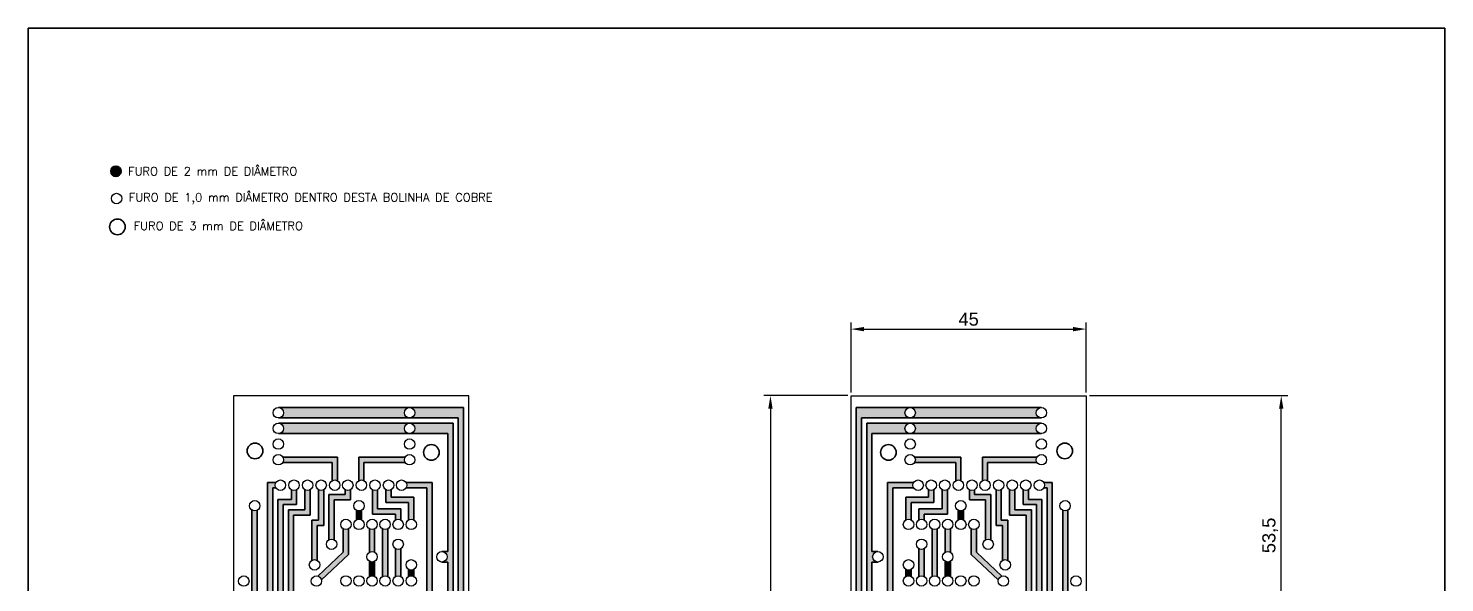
# Model space of a CAD drawing. Header units: millimetres. Extents: x -2849 to 258, y -823 to -139.
# Drawn here: x -13.1 to 257.9, y -245 to -138.9 of the extents above; entities that cross this region are included whole.
import ezdxf

# ---------------------------------------------------------------- set-up
doc = ezdxf.new("R2010")
doc.units = ezdxf.units.MM
doc.styles.add('200-R060', font='romans.shx', dxfattribs={"height": 30})
doc.styles.get("Standard").update_dxf_attribs({"font": 'arial.ttf'})
doc.dimstyles.new('ISO-25', dxfattribs={"dimtxt": 2.5, "dimasz": 2.5, "dimexe": 1.25, "dimexo": 0.625, "dimtad": 1, "dimtxsty": 'Standard', "dimcen": 2.5, "dimadec": 0, "dimazin": 0, "dimtfac": 1, "dimtmove": 0, "dimatfit": 3, "dimfxl": 1, "dimarcsym": 0})

# ---------------------------------------------------------------- blocks, each defined once
blk = doc.blocks.new('*D35')
at = {"color": 0, "lineweight": -2, "transparency": 16777216}
for p, q in [((143.71, -209.24), (127.66, -209.24)), ((128.91, -211.74), (128.91, -386.74)), ((143.71, -389.24), (127.66, -389.24))]:
    blk.add_line(p, q, dxfattribs=at)
at = {"color": 0, "lineweight": 30, "transparency": 16777216}
for points in [[(128.49, -211.74), (129.32, -211.74), (128.91, -209.24)], [(128.49, -386.74), (129.32, -386.74), (128.91, -389.24)]]:
    blk.add_solid(points, dxfattribs=at)
at = {"layer": 'Defpoints', "color": 0, "lineweight": 30}
for p in [(144.33, -209.24), (128.91, -389.24), (144.33, -389.24)]:
    blk.add_point(p, dxfattribs=at)
at = {"color": 0, "lineweight": 30, "transparency": 16777216, "insert": (127.01, -299.24), "char_height": 2.5, "attachment_point": 5, "rotation": 90}
blk.add_mtext('180', dxfattribs=at)
blk = doc.blocks.new('*D37')
at = {"color": 0, "lineweight": -2, "transparency": 16777216}
for p, q in [((189.96, -209.24), (227.9, -209.24)), ((226.65, -260.24), (226.65, -211.74)), ((189.96, -262.74), (227.9, -262.74))]:
    blk.add_line(p, q, dxfattribs=at)
at = {"color": 0, "lineweight": 30, "transparency": 16777216}
for points in [[(226.23, -211.74), (227.07, -211.74), (226.65, -209.24)], [(226.23, -260.24), (227.07, -260.24), (226.65, -262.74)]]:
    blk.add_solid(points, dxfattribs=at)
at = {"layer": 'Defpoints', "color": 0, "lineweight": 30}
for p in [(189.33, -209.24), (226.65, -209.24), (189.33, -262.74)]:
    blk.add_point(p, dxfattribs=at)
at = {"color": 0, "lineweight": 30, "transparency": 16777216, "insert": (224.52, -235.99), "char_height": 2.5, "attachment_point": 5, "rotation": 90}
blk.add_mtext('53,5', dxfattribs=at)
blk = doc.blocks.new('*D38')
at = {"color": 0, "lineweight": -2, "transparency": 16777216}
for p, q in [((144.33, -208.62), (144.33, -195.25)), ((146.83, -196.5), (186.83, -196.5)), ((189.33, -208.62), (189.33, -195.25))]:
    blk.add_line(p, q, dxfattribs=at)
at = {"color": 0, "lineweight": 30, "transparency": 16777216}
for points in [[(146.83, -196.09), (146.83, -196.92), (144.33, -196.5)], [(186.83, -196.09), (186.83, -196.92), (189.33, -196.5)]]:
    blk.add_solid(points, dxfattribs=at)
at = {"layer": 'Defpoints', "color": 0, "lineweight": 30}
for p in [(189.33, -196.5), (144.33, -209.24), (189.33, -209.24)]:
    blk.add_point(p, dxfattribs=at)
at = {"color": 0, "lineweight": 30, "transparency": 16777216, "insert": (166.83, -194.61), "char_height": 2.5, "attachment_point": 5}
blk.add_mtext('45', dxfattribs=at)

msp = doc.modelspace()

# ---------------------------------------------------------------- hatches: boundary and pattern name
at = {"lineweight": 30}
for color, points in [(4, [(4.65, -166.299, 1), (2.65, -166.299, 1)]), (1, [(59.851, -211.505), (34.73, -211.505, -0.4142135), (35.73, -212.505, -0.4142136), (34.73, -213.505), (59.851, -213.505, -0.4142136), (58.851, -212.505, -0.4142136)]), (1, [(70.162, -211.505), (59.851, -211.505, -0.4142136), (60.851, -212.505, -0.4142136), (59.851, -213.505), (69.162, -213.505), (69.162, -262.741), (70.162, -262.741)]), (1, [(145.331, -211.505), (155.641, -211.505, 0.4142136), (154.641, -212.505, 0.4142136), (155.641, -213.505), (146.331, -213.505), (146.331, -262.741), (145.331, -262.741)]), (1, [(155.641, -211.505), (180.763, -211.505, 0.4142135), (179.763, -212.505, 0.4142136), (180.763, -213.505), (155.641, -213.505, 0.4142136), (156.641, -212.505, 0.4142136)]), (1, [(58.851, -215.505, -0.4142136), (59.851, -214.505), (34.73, -214.505, -0.4142135), (35.73, -215.505, -0.4142136), (34.73, -216.505), (59.851, -216.505, -0.4142136)]), (1, [(156.641, -215.505, 0.4142136), (155.641, -214.505), (180.763, -214.505, 0.4142135), (179.763, -215.505, 0.4142136), (180.763, -216.505), (155.641, -216.505, 0.4142136)]), (1, [(46.023, -221.005), (35.596, -221.005, -0.1316527), (35.73, -221.505, -0.1316527), (35.596, -222.005), (45.023, -222.005), (45.023, -225.511, -0.2679496), (46.023, -225.511)]), (1, [(58.985, -221.005), (50.123, -221.005), (50.123, -225.511, -0.2679496), (51.123, -225.511), (51.123, -222.005), (58.985, -222.005, -0.1316527), (58.851, -221.505, -0.1316527)]), (1, [(156.507, -221.005), (165.369, -221.005), (165.369, -225.511, 0.2679496), (164.369, -225.511), (164.369, -222.005), (156.507, -222.005, 0.1316527), (156.641, -221.505, 0.1316527)]), (1, [(169.469, -221.005), (179.897, -221.005, 0.1316527), (179.763, -221.505, 0.1316527), (179.897, -222.005), (170.469, -222.005), (170.469, -225.511, 0.2679496), (169.469, -225.511)]), (1, [(33.662, -226.877), (34.257, -226.877, -0.1316527), (34.123, -226.377, -0.1316527), (34.257, -225.877), (32.662, -225.877), (32.662, -257.741), (53.162, -257.741), (53.162, -262.741), (54.162, -262.741), (54.162, -256.741), (33.662, -256.741)]), (1, [(38.223, -227.243, -0.2679496), (37.223, -227.243), (37.223, -229.084), (34.662, -229.084), (34.662, -255.741), (55.162, -255.741), (55.162, -262.741), (56.162, -262.741), (56.162, -254.741), (35.662, -254.741), (35.662, -230.084), (38.223, -230.084)]), (1, [(40.823, -227.243, -0.2679496), (39.823, -227.243), (39.823, -231.084), (36.662, -231.084), (36.662, -253.741), (57.162, -253.741), (57.162, -262.741), (58.162, -262.741), (58.162, -252.741), (37.662, -252.741), (37.662, -232.084), (40.823, -232.084)]), (1, [(43.423, -227.243, -0.2679496), (42.423, -227.243), (42.423, -233.084), (41.162, -233.084), (41.162, -240.76, -0.2679496), (42.162, -240.76), (42.162, -234.084), (43.423, -234.084)]), (1, [(45.424, -229.167), (48.523, -229.167), (48.523, -227.243, -0.2679496), (47.523, -227.243), (47.523, -228.167), (44.424, -228.167), (44.424, -236.814, -0.2679496), (45.424, -236.814)]), (1, [(58.162, -230.906), (53.723, -230.906), (53.723, -227.243, -0.2679496), (52.723, -227.243), (52.723, -231.906), (57.162, -231.906), (57.162, -233.008, -0.2679496), (58.162, -233.008)]), (1, [(60.662, -228.673), (56.323, -228.673), (56.323, -227.243, -0.2679496), (55.323, -227.243), (55.323, -229.673), (59.662, -229.673), (59.662, -233.008, -0.2679496), (60.662, -233.008)]), (1, [(64.162, -225.877), (59.189, -225.877, -0.1316527), (59.323, -226.377, -0.1316527), (59.189, -226.877), (63.162, -226.877), (63.162, -250.676), (63.162, -262.741), (64.162, -262.741), (64.162, -249.949)]), (1, [(151.331, -225.877), (156.303, -225.877, 0.1316527), (156.169, -226.377, 0.1316527), (156.303, -226.877), (152.331, -226.877), (152.331, -250.676), (152.331, -262.741), (151.331, -262.741), (151.331, -249.949)]), (1, [(154.831, -228.673), (159.169, -228.673), (159.169, -227.243, 0.2679496), (160.169, -227.243), (160.169, -229.673), (155.831, -229.673), (155.831, -233.008, 0.2679496), (154.831, -233.008)]), (1, [(157.331, -230.906), (161.769, -230.906), (161.769, -227.243, 0.2679496), (162.769, -227.243), (162.769, -231.906), (158.331, -231.906), (158.331, -233.008, 0.2679496), (157.331, -233.008)]), (1, [(174.669, -227.243, 0.2679496), (175.669, -227.243), (175.669, -231.084), (178.831, -231.084), (178.831, -253.741), (158.331, -253.741), (158.331, -262.741), (157.331, -262.741), (157.331, -252.741), (177.831, -252.741), (177.831, -232.084), (174.669, -232.084)]), (1, [(177.269, -227.243, 0.2679496), (178.269, -227.243), (178.269, -229.084), (180.831, -229.084), (180.831, -255.741), (160.331, -255.741), (160.331, -262.741), (159.331, -262.741), (159.331, -254.741), (179.831, -254.741), (179.831, -230.084), (177.269, -230.084)]), (1, [(181.831, -226.877), (181.235, -226.877, 0.1316527), (181.369, -226.377, 0.1316527), (181.235, -225.877), (182.831, -225.877), (182.831, -257.741), (162.331, -257.741), (162.331, -262.741), (161.331, -262.741), (161.331, -256.741), (181.831, -256.741)]), (1, [(170.069, -229.167), (166.969, -229.167), (166.969, -227.243, 0.2679496), (167.969, -227.243), (167.969, -228.167), (171.069, -228.167), (171.069, -236.814, 0.2679496), (170.069, -236.814)]), (1, [(172.069, -227.243, 0.2679496), (173.069, -227.243), (173.069, -233.084), (174.331, -233.084), (174.331, -240.76, 0.2679496), (173.331, -240.76), (173.331, -234.084), (172.069, -234.084)]), (1, [(30.662, -231.193, -0.2684153), (29.662, -231.138), (29.662, -259.741), (51.162, -259.741), (51.162, -262.741), (52.162, -262.741), (52.162, -258.741), (30.662, -258.741)]), (1, [(50.662, -231.167, -0.2679496), (49.662, -231.167), (49.662, -233.008, -0.2679496), (50.662, -233.008)]), (1, [(184.831, -231.193, 0.2684153), (185.831, -231.138), (185.831, -259.741), (164.331, -259.741), (164.331, -262.741), (163.331, -262.741), (163.331, -258.741), (184.831, -258.741)]), (1, [(164.831, -231.167, 0.2679496), (165.831, -231.167), (165.831, -233.008, 0.2679496), (164.831, -233.008)]), (1, [(48.162, -234.74, -0.2679496), (47.162, -234.74), (47.162, -239.199), (42.3, -243.772, -0.2679496), (42.985, -244.501), (48.162, -239.631)]), (1, [(53.162, -234.74, -0.2679496), (52.162, -234.74), (52.162, -239.214, -0.2679496), (53.162, -239.214)]), (1, [(55.662, -234.74, -0.2679496), (54.662, -234.74), (54.662, -243.833, -0.2679496), (55.662, -243.833)]), (1, [(159.831, -234.74, 0.2679496), (160.831, -234.74), (160.831, -243.833, 0.2679496), (159.831, -243.833)]), (1, [(162.331, -234.74, 0.2679496), (163.331, -234.74), (163.331, -239.214, 0.2679496), (162.331, -239.214)]), (1, [(167.331, -234.74, 0.2679496), (168.331, -234.74), (168.331, -239.199), (173.193, -243.772, 0.2679496), (172.508, -244.501), (167.331, -239.631)]), (1, [(53.162, -240.946, -0.2679496), (52.162, -240.946), (52.162, -243.833, -0.2679496), (53.162, -243.833)]), (1, [(58.162, -238.547, -0.2679496), (57.162, -238.547), (57.162, -243.833, -0.2679496), (58.162, -243.833)]), (1, [(157.331, -238.547, 0.2679496), (158.331, -238.547), (158.331, -243.833, 0.2679496), (157.331, -243.833)]), (1, [(162.331, -240.946, 0.2679496), (163.331, -240.946), (163.331, -243.833, 0.2679496), (162.331, -243.833)]), (1, [(60.662, -242.493, -0.2679496), (59.662, -242.493), (59.662, -243.833, -0.2679496), (60.662, -243.833)]), (1, [(154.831, -242.493, 0.2679496), (155.831, -242.493), (155.831, -243.833, 0.2679496), (154.831, -243.833)])]:
    msp.add_hatch(color=color, dxfattribs=at).paths.add_polyline_path(points)
for points in [[(68.162, -214.505), (59.851, -214.505, -0.4142136), (60.851, -215.505, -0.4142136), (59.851, -216.505), (67.162, -216.505), (67.162, -239.08), (66.034, -239.08, -0.4142136), (67.034, -240.08, -0.4142136), (66.034, -241.08), (67.162, -241.08), (67.162, -262.741), (68.162, -262.741)], [(147.331, -214.505), (155.641, -214.505, 0.4142136), (154.641, -215.505, 0.4142136), (155.641, -216.505), (148.331, -216.505), (148.331, -239.08), (149.458, -239.08, 0.4142136), (148.458, -240.08, 0.4142136), (149.458, -241.08), (148.331, -241.08), (148.331, -262.741), (147.331, -262.741)]]:
    msp.add_hatch(color=1, dxfattribs=at).paths.add_polyline_path(points, flags=17)

# ---------------------------------------------------------------- linework, layer by layer
at = {"color": 3, "lineweight": 30}
for p, q in [((-13.113, -138.934), (-13.113, -435.705)), ((-13.113, -138.934), (257.929, -138.934)), ((257.929, -138.934), (257.929, -435.705))]:
    msp.add_line(p, q, dxfattribs=at)
at = {"color": 5}
for p, q in [((71.162, -209.241), (26.162, -209.241)), ((26.162, -209.241), (26.162, -262.741)), ((71.162, -389.241), (71.162, -209.241)), ((144.331, -389.241), (144.331, -209.241)), ((144.331, -209.241), (189.331, -209.241)), ((189.331, -209.241), (189.331, -262.741))]:
    msp.add_line(p, q, dxfattribs=at)
at = {"color": 2, "lineweight": 30}
for p, q in [((70.162, -211.505), (34.73, -211.505)), ((69.162, -213.505), (34.73, -213.505)), ((69.162, -362.491), (69.162, -213.505)), ((70.162, -363.491), (70.162, -211.505)), ((145.331, -211.505), (180.763, -211.505)), ((145.331, -363.491), (145.331, -211.505)), ((146.331, -213.505), (180.763, -213.505)), ((146.331, -362.491), (146.331, -213.505)), ((68.162, -214.505), (34.73, -214.505)), ((67.162, -216.505), (34.73, -216.505)), ((67.162, -239.08), (67.162, -216.505)), ((68.162, -360.85), (68.162, -214.505)), ((147.331, -214.505), (180.763, -214.505)), ((147.331, -360.85), (147.331, -214.505)), ((148.331, -216.505), (180.763, -216.505)), ((148.331, -239.08), (148.331, -216.505)), ((46.023, -221.005), (35.596, -221.005)), ((45.023, -222.005), (35.596, -222.005)), ((45.023, -225.511), (45.023, -222.005)), ((46.023, -225.511), (46.023, -221.005)), ((58.985, -221.005), (50.123, -221.005)), ((50.123, -225.511), (50.123, -221.005)), ((58.985, -222.005), (51.123, -222.005)), ((51.123, -225.511), (51.123, -222.005)), ((156.507, -221.005), (165.369, -221.005)), ((156.507, -222.005), (164.369, -222.005)), ((164.369, -225.511), (164.369, -222.005)), ((165.369, -225.511), (165.369, -221.005)), ((169.469, -225.511), (169.469, -221.005)), ((169.469, -221.005), (179.897, -221.005)), ((170.469, -225.511), (170.469, -222.005)), ((170.469, -222.005), (179.897, -222.005)), ((32.662, -225.877), (32.662, -257.741)), ((34.257, -225.877), (32.662, -225.877)), ((33.662, -226.877), (33.662, -256.741)), ((34.257, -226.877), (33.662, -226.877)), ((37.223, -229.084), (37.223, -227.243)), ((38.223, -230.084), (38.223, -227.243)), ((39.823, -231.084), (39.823, -227.243)), ((40.823, -232.084), (40.823, -227.243)), ((42.423, -233.084), (42.423, -227.243)), ((43.423, -234.084), (43.423, -227.243)), ((47.523, -228.167), (47.523, -227.243)), ((48.523, -229.167), (48.523, -227.243)), ((52.723, -231.906), (52.723, -227.243)), ((53.723, -230.906), (53.723, -227.243)), ((55.323, -229.673), (55.323, -227.243)), ((56.323, -228.673), (56.323, -227.243)), ((64.162, -225.877), (59.189, -225.877)), ((63.162, -226.877), (59.189, -226.877)), ((63.162, -250.676), (63.162, -226.877)), ((64.162, -249.949), (64.162, -225.877)), ((151.331, -225.877), (156.303, -225.877)), ((151.331, -249.949), (151.331, -225.877)), ((152.331, -226.877), (156.303, -226.877)), ((152.331, -250.676), (152.331, -226.877)), ((159.169, -228.673), (159.169, -227.243)), ((160.169, -229.673), (160.169, -227.243)), ((161.769, -230.906), (161.769, -227.243)), ((162.769, -231.906), (162.769, -227.243)), ((166.969, -229.167), (166.969, -227.243)), ((167.969, -228.167), (167.969, -227.243)), ((172.069, -234.084), (172.069, -227.243)), ((173.069, -233.084), (173.069, -227.243)), ((174.669, -232.084), (174.669, -227.243)), ((175.669, -231.084), (175.669, -227.243)), ((177.269, -230.084), (177.269, -227.243)), ((178.269, -229.084), (178.269, -227.243)), ((181.235, -225.877), (182.831, -225.877)), ((181.235, -226.877), (181.831, -226.877)), ((181.831, -226.877), (181.831, -256.741)), ((182.831, -225.877), (182.831, -257.741)), ((34.662, -229.084), (34.662, -255.741)), ((37.223, -229.084), (34.662, -229.084)), ((35.662, -230.084), (35.662, -254.741)), ((38.223, -230.084), (35.662, -230.084)), ((47.523, -228.167), (44.424, -228.167)), ((44.424, -228.167), (44.424, -236.814)), ((48.523, -229.167), (45.424, -229.167)), ((45.424, -229.167), (45.424, -236.814)), ((55.323, -229.673), (59.662, -229.673)), ((56.323, -228.673), (60.662, -228.673)), ((59.662, -233.008), (59.662, -229.673)), ((60.662, -233.008), (60.662, -228.673)), ((154.831, -233.008), (154.831, -228.673)), ((159.169, -228.673), (154.831, -228.673)), ((155.831, -233.008), (155.831, -229.673)), ((160.169, -229.673), (155.831, -229.673)), ((166.969, -229.167), (170.069, -229.167)), ((167.969, -228.167), (171.069, -228.167)), ((170.069, -229.167), (170.069, -236.814)), ((171.069, -228.167), (171.069, -236.814)), ((177.269, -230.084), (179.831, -230.084)), ((178.269, -229.084), (180.831, -229.084)), ((179.831, -230.084), (179.831, -254.741)), ((180.831, -229.084), (180.831, -255.741)), ((29.662, -231.138), (29.662, -259.741)), ((30.662, -231.193), (30.662, -258.741)), ((36.662, -231.084), (36.662, -253.741)), ((39.823, -231.084), (36.662, -231.084)), ((37.662, -232.084), (37.662, -252.741)), ((40.823, -232.084), (37.662, -232.084)), ((41.162, -233.084), (41.162, -240.76)), ((42.423, -233.084), (41.162, -233.084)), ((49.662, -233.008), (49.662, -231.167)), ((50.662, -233.008), (50.662, -231.167)), ((52.723, -231.906), (57.162, -231.906)), ((53.723, -230.906), (58.162, -230.906)), ((57.162, -233.008), (57.162, -231.906)), ((58.162, -233.008), (58.162, -230.906)), ((157.331, -233.008), (157.331, -230.906)), ((161.769, -230.906), (157.331, -230.906)), ((158.331, -233.008), (158.331, -231.906)), ((162.769, -231.906), (158.331, -231.906)), ((164.831, -233.008), (164.831, -231.167)), ((165.831, -233.008), (165.831, -231.167)), ((173.069, -233.084), (174.331, -233.084)), ((174.331, -233.084), (174.331, -240.76)), ((174.669, -232.084), (177.831, -232.084)), ((175.669, -231.084), (178.831, -231.084)), ((177.831, -232.084), (177.831, -252.741)), ((178.831, -231.084), (178.831, -253.741)), ((184.831, -231.193), (184.831, -258.741)), ((185.831, -231.138), (185.831, -259.741)), ((42.162, -234.084), (42.162, -240.76)), ((43.423, -234.084), (42.162, -234.084)), ((47.162, -234.74), (47.162, -239.199)), ((48.162, -234.74), (48.162, -239.631)), ((52.162, -234.74), (52.162, -239.214)), ((53.162, -234.74), (53.162, -239.214)), ((54.662, -234.74), (54.662, -243.833)), ((55.662, -234.74), (55.662, -243.833)), ((159.831, -234.74), (159.831, -243.833)), ((160.831, -234.74), (160.831, -243.833)), ((162.331, -234.74), (162.331, -239.214)), ((163.331, -234.74), (163.331, -239.214)), ((167.331, -234.74), (167.331, -239.631)), ((168.331, -234.74), (168.331, -239.199)), ((172.069, -234.084), (173.331, -234.084)), ((173.331, -234.084), (173.331, -240.76)), ((47.162, -239.199), (42.3, -243.772)), ((48.162, -239.631), (42.985, -244.501)), ((52.162, -240.946), (52.162, -243.833)), ((53.162, -240.946), (53.162, -243.833)), ((57.162, -243.833), (57.162, -238.547)), ((58.162, -243.833), (58.162, -238.547)), ((66.034, -239.08), (67.162, -239.08)), ((66.034, -241.08), (67.162, -241.08)), ((67.162, -359.85), (67.162, -241.08)), ((149.458, -239.08), (148.331, -239.08)), ((148.331, -359.85), (148.331, -241.08)), ((149.458, -241.08), (148.331, -241.08)), ((157.331, -243.833), (157.331, -238.547)), ((158.331, -243.833), (158.331, -238.547)), ((162.331, -240.946), (162.331, -243.833)), ((163.331, -240.946), (163.331, -243.833)), ((167.331, -239.631), (172.508, -244.501)), ((168.331, -239.199), (173.193, -243.772)), ((59.662, -243.833), (59.662, -242.493)), ((60.662, -243.833), (60.662, -242.493)), ((154.831, -243.833), (154.831, -242.493)), ((155.831, -243.833), (155.831, -242.493))]:
    msp.add_line(p, q, dxfattribs=at)
at = {"color": 4, "lineweight": 30}
msp.add_circle((3.65, -166.299), 1, dxfattribs=at)
at = {"color": 3}
for centre in [(3.772, -171.51), (34.73, -212.505), (59.851, -212.505), (155.641, -212.505), (180.763, -212.505), (34.73, -215.505), (59.851, -215.505), (155.641, -215.505), (180.763, -215.505), (34.73, -218.505), (59.851, -218.505), (155.641, -218.505), (180.763, -218.505), (34.73, -221.505), (59.851, -221.505), (155.641, -221.505), (180.763, -221.505), (35.123, -226.377), (37.723, -226.377), (40.323, -226.377), (42.923, -226.377), (45.523, -226.377), (48.023, -226.377), (48.023, -226.377), (50.623, -226.377), (53.223, -226.377), (55.823, -226.377), (58.323, -226.377), (58.323, -226.377), (157.169, -226.377), (157.169, -226.377), (159.669, -226.377), (162.269, -226.377), (164.869, -226.377), (167.469, -226.377), (167.469, -226.377), (169.969, -226.377), (172.569, -226.377), (175.169, -226.377), (177.769, -226.377), (180.369, -226.377), (30.209, -230.301), (50.162, -230.301), (165.331, -230.301), (185.283, -230.301), (47.662, -233.874), (50.162, -233.874), (52.662, -233.874), (55.162, -233.874), (57.662, -233.874), (60.162, -233.874), (155.331, -233.874), (157.831, -233.874), (160.331, -233.874), (162.831, -233.874), (165.331, -233.874), (167.831, -233.874), (44.924, -237.681), (57.662, -237.681), (157.831, -237.681), (170.569, -237.681), (41.662, -241.626), (52.662, -240.08), (60.162, -241.626), (66.034, -240.08), (149.458, -240.08), (155.331, -241.626), (162.831, -240.08), (173.831, -241.626), (28.118, -244.73), (42.011, -244.73), (47.662, -244.699), (50.162, -244.699), (52.662, -244.699), (55.162, -244.699), (57.662, -244.699), (60.162, -244.699), (155.331, -244.699), (157.831, -244.699), (160.331, -244.699), (162.831, -244.699), (165.331, -244.699), (167.831, -244.699), (173.481, -244.73), (187.374, -244.73)]:
    msp.add_circle(centre, 1, dxfattribs=at)
at = {"color": 5, "lineweight": 30}
for centre in [(3.94, -176.935), (30.264, -219.818), (64.012, -220.1), (151.481, -220.1), (185.229, -219.818)]:
    msp.add_circle(centre, 1.5, dxfattribs=at)

# ---------------------------------------------------------------- texts
at = {"color": 2, "style": '200-R060'}
for s, p in [('FURO DE 2 mm DE DIÂMETRO', (5.986, -167.102)), ('FURO DE 1,0 mm DIÂMETRO DENTRO DESTA BOLINHA DE COBRE', (6.118, -172.081)), ('FURO DE 3 mm DE DIÂMETRO', (7.06, -177.542))]:
    msp.add_text(s, height=1.6, dxfattribs=at).set_placement(p)

# ---------------------------------------------------------------- dimensions: what is measured, and where the dimension line sits
at = {"color": 4, "lineweight": 30}
dim = msp.add_linear_dim(base=(189.331, -196.503), p1=(144.331, -209.241), p2=(189.331, -209.241), dimstyle='ISO-25', override={"dimarcsym": 2}, dxfattribs=at)
dim.commit()
dim.dimension.update_dxf_attribs({"geometry": '*D38', "text_midpoint": (166.831, -194.607)})
for base, p1, p2, picture, middle in [((128.907, -389.241), (144.331, -209.241), (144.331, -389.241), '*D35', (127.006, -299.241)), ((226.651, -209.241), (189.331, -262.741), (189.331, -209.241), '*D37', (224.524, -235.991))]:
    dim = msp.add_linear_dim(base=base, p1=p1, p2=p2, angle=270, dimstyle='ISO-25', override={"dimarcsym": 2}, dxfattribs=at)
    dim.commit()
    dim.dimension.update_dxf_attribs({"geometry": picture, "text_midpoint": middle})

doc.saveas('drawing.dxf')
